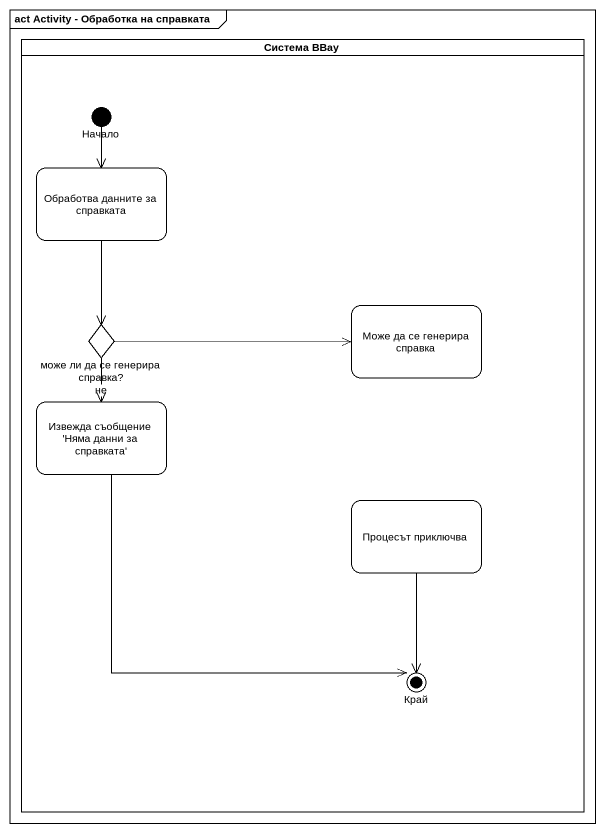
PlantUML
@startuml
mainframe act Activity - Обработка на справката
hide empty description
state "Система BBay" as Система_BBay <<partition>> {
  state Начало <<start>>
  state "Обработва данните за справката" as Обработва_данните_за
  state "Може да се генерира справка" as Може_да_се_генерира_справка
  state "може ли да се генерира справка?" as може_ли_да_се_генерира <<choice>>
  state "Извежда съобщение 'Няма данни за справката'" as Извежда_съобщение_Няма
  state "Процесът приключва" as Процесът_приключва
  state Край <<end>>
}
Начало --> Обработва_данните_за
Обработва_данните_за --> може_ли_да_се_генерира
може_ли_да_се_генерира -right-> Може_да_се_генерира_справка
може_ли_да_се_генерира --> Извежда_съобщение_Няма : не
Извежда_съобщение_Няма --> Край
Процесът_приключва --> Край
@enduml
